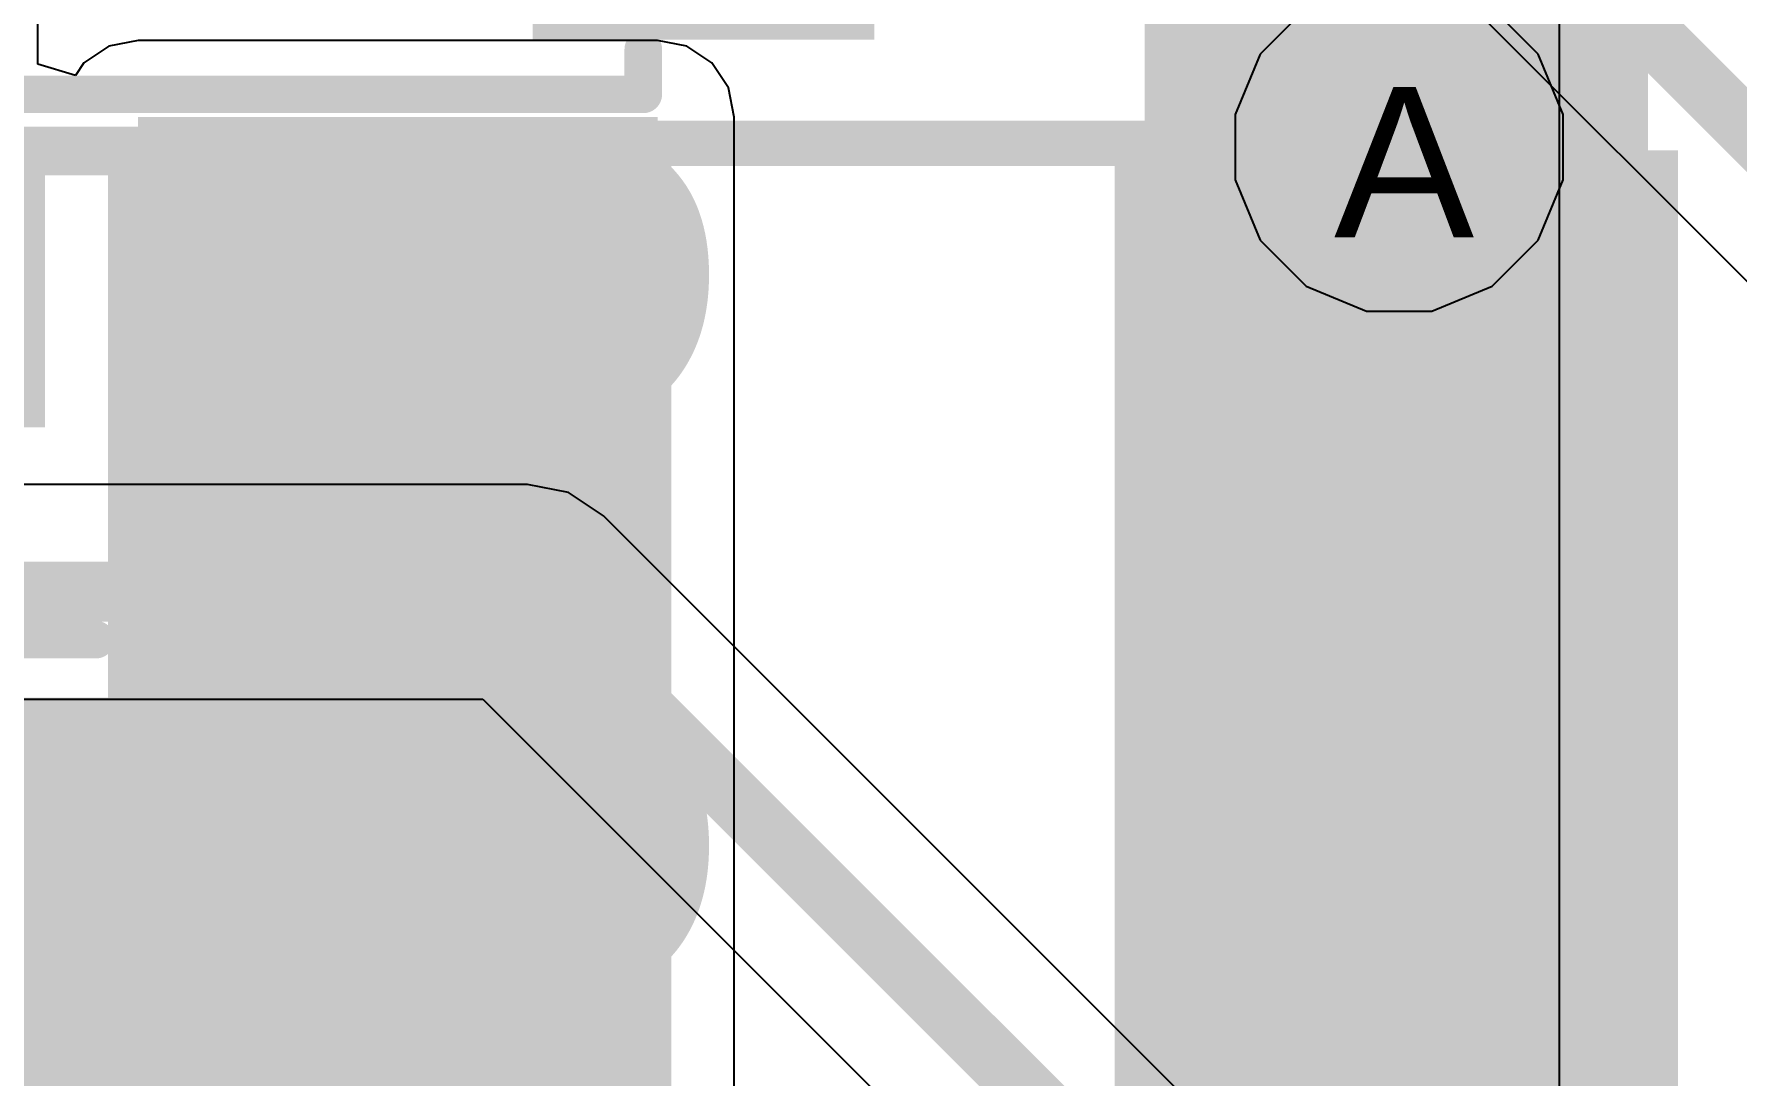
# Model space of a CAD drawing. Header units: inches. Extents: x 0 to 208, y 0 to 213.
# Drawn here: x 5.0778 to 5.3042, y 2.1046 to 2.2432 of the extents above; entities that cross this region are included whole.
import ezdxf

# ---------------------------------------------------------------- set-up
doc = ezdxf.new("R2010")
doc.units = ezdxf.units.IN
doc.header["$MEASUREMENT"] = 0
for name, color, linetype in [('Bottom Layer', 5, 'Continuous'), ('Bottom Overlay', 54, 'Continuous'), ('Bottom Paste', 16, 'Continuous'), ('Bottom Solder', 6, 'Continuous'), ('Drill Drawing', 1, 'Continuous'), ('L2_GND1', 16, 'Continuous'), ('L3_SIG1', 76, 'Continuous'), ('L4_PWR', 90, 'Continuous'), ('L5_GND2', 156, 'Continuous'), ('L6_SIG2', 130, 'Continuous'), ('L7_GND3', 216, 'Continuous'), ('Top Layer', 1, 'Continuous'), ('Top Overlay', 2, 'Continuous'), ('Via Holes', 16, 'Continuous')]:
    doc.layers.add(name, color=color, linetype=linetype)
doc.styles.add('Arial', font='', dxfattribs={"height": 0.2})
doc.styles.add('Arial_Bold', font='', dxfattribs={"height": 0.2})
doc.styles.get('Arial').set_extended_font_data('Arial')
doc.styles.get('Arial_Bold').set_extended_font_data('Arial', bold=True)

# ---------------------------------------------------------------- blocks, each defined once
blk = doc.blocks.new('SOD_123_B_289')
at = {"layer": 'Bottom Layer'}
for points in [[(-0.08071, -0.01772), (-0.08071, 0.01772), (-0.04331, 0.01772), (-0.04331, -0.01772)], [(0.04331, -0.01772), (0.04331, 0.01772), (0.08071, 0.01772), (0.08071, -0.01772)]]:
    blk.add_hatch(color=5, dxfattribs=at).paths.add_polyline_path(points)
at = {"layer": 'Bottom Overlay'}
for points in [[(0.038, 0.01999), (0.111, 0.01999), (0.111, 0.03149), (0.038, 0.03149)], [(0.08346, -0.03101), (0.111, -0.03101), (0.111, 0.03099), (0.08346, 0.03099)], [(0.038, -0.03151), (0.111, -0.03151), (0.111, -0.02001), (0.038, -0.02001)]]:
    blk.add_hatch(color=54, dxfattribs=at).paths.add_polyline_path(points)
at = {"layer": 'Bottom Paste'}
for points in [[(-0.08071, -0.01772), (-0.08071, 0.01772), (-0.04331, 0.01772), (-0.04331, -0.01772)], [(0.04331, -0.01772), (0.04331, 0.01772), (0.08071, 0.01772), (0.08071, -0.01772)]]:
    blk.add_hatch(color=16, dxfattribs=at).paths.add_polyline_path(points)
at = {"layer": 'Bottom Solder'}
for points in [[(-0.08471, -0.02172), (-0.08471, 0.02172), (-0.03931, 0.02172), (-0.03931, -0.02172)], [(0.03931, -0.02172), (0.03931, 0.02172), (0.08471, 0.02172), (0.08471, -0.02172)]]:
    blk.add_hatch(color=6, dxfattribs=at).paths.add_polyline_path(points)
at = {"layer": 'Bottom Overlay'}
for points in [[(-0.054, 0.029, 0.005, 0.005, 0), (-0.054, 0.023, 0.005, 0.005, 0)], [(0.038, 0.029, 0.005, 0.005, 0), (-0.054, 0.029, 0.005, 0.005, 0)], [(-0.054, -0.023, 0.005, 0.005, 0), (-0.054, -0.029, 0.005, 0.005, 0)], [(0.038, -0.029, 0.005, 0.005, 0), (-0.054, -0.029, 0.005, 0.005, 0)]]:
    blk.add_lwpolyline(points, format="xyseb", dxfattribs=at)
for points in [[(-0.05525, 0.029, 0.0025, 0.0025, 1), (-0.05275, 0.029, 0.0025, 0.0025, 1)], [(-0.05525, 0.029, 0.0025, 0.0025, 1), (-0.05275, 0.029, 0.0025, 0.0025, 1)], [(0.03675, 0.029, 0.0025, 0.0025, 1), (0.03925, 0.029, 0.0025, 0.0025, 1)], [(-0.05525, 0.023, 0.0025, 0.0025, 1), (-0.05275, 0.023, 0.0025, 0.0025, 1)], [(-0.05525, -0.023, 0.0025, 0.0025, 1), (-0.05275, -0.023, 0.0025, 0.0025, 1)], [(-0.05525, -0.029, 0.0025, 0.0025, 1), (-0.05275, -0.029, 0.0025, 0.0025, 1)], [(-0.05525, -0.029, 0.0025, 0.0025, 1), (-0.05275, -0.029, 0.0025, 0.0025, 1)], [(0.03675, -0.029, 0.0025, 0.0025, 1), (0.03925, -0.029, 0.0025, 0.0025, 1)]]:
    blk.add_lwpolyline(points, format="xyseb", close=True, dxfattribs=at)
blk = doc.blocks.new('C____B_B_295')
at = {"layer": 'Bottom Layer'}
for points in [[(-0.03346, 0.05906), (-0.03346, -0.05905), (-0.10039, -0.05905), (-0.10039, 0.05906)], [(0.10039, 0.05906), (0.10039, -0.05905), (0.03347, -0.05905), (0.03347, 0.05906)]]:
    blk.add_hatch(color=5, dxfattribs=at).paths.add_polyline_path(points)
at = {"layer": 'Bottom Paste'}
for points in [[(-0.03346, 0.05906), (-0.03346, -0.05905), (-0.10039, -0.05905), (-0.10039, 0.05906)], [(0.10039, 0.05906), (0.10039, -0.05905), (0.03347, -0.05905), (0.03347, 0.05906)]]:
    blk.add_hatch(color=16, dxfattribs=at).paths.add_polyline_path(points)
at = {"layer": 'Bottom Solder'}
for points in [[(-0.02946, 0.06306), (-0.02946, -0.06305), (-0.10439, -0.06305), (-0.10439, 0.06306)], [(0.10439, 0.06306), (0.10439, -0.06305), (0.02947, -0.06305), (0.02947, 0.06306)]]:
    blk.add_hatch(color=6, dxfattribs=at).paths.add_polyline_path(points)
at = {"layer": 'Bottom Overlay'}
for points in [[(-0.07615, 0.064, 0.006, 0.006, 0), (0.07985, 0.064, 0.006, 0.006, 0)], [(-0.132, -0.002, 0.005, 0.005, 0), (-0.106, -0.002, 0.005, 0.005, 0)]]:
    blk.add_lwpolyline(points, format="xyseb", dxfattribs=at)
for points in [[(-0.07765, 0.064, 0.003, 0.003, 1), (-0.07465, 0.064, 0.003, 0.003, 1)], [(0.07835, 0.064, 0.003, 0.003, 1), (0.08135, 0.064, 0.003, 0.003, 1)], [(-0.10725, -0.002, 0.0025, 0.0025, 1), (-0.10475, -0.002, 0.0025, 0.0025, 1)]]:
    blk.add_lwpolyline(points, format="xyseb", close=True, dxfattribs=at)

msp = doc.modelspace()

# ---------------------------------------------------------------- hatches: boundary and pattern name
at = {"layer": 'Bottom Layer'}
for points in [[(5.29239, 2.27591), (5.22547, 2.27591), (5.22547, 2.15836), (5.29239, 2.15836)], [(5.09161, 2.00524), (5.16069, 2.00524), (5.16069, 2.23212), (5.09161, 2.23212)], [(5.2543, 2.05161), (5.29239, 2.05161), (5.29239, 2.22369), (5.2543, 2.22369)], [(4.9991, 2.10114), (5.16069, 2.10114), (5.16069, 2.15338), (4.9991, 2.15338)]]:
    msp.add_hatch(color=5, dxfattribs=at).paths.add_polyline_path(points)
h = msp.add_hatch(color=5, dxfattribs=at)
edge = h.paths.add_edge_path()
edge.add_arc((5.2593, 2.22812), 0.01181, 0, 360)
at = {"layer": 'L2_GND1'}
h = msp.add_hatch(color=16, dxfattribs=at)
edge = h.paths.add_edge_path()
edge.add_arc((5.2593, 2.22812), 0.01181, 0, 360)
at = {"layer": 'L3_SIG1'}
h = msp.add_hatch(color=76, dxfattribs=at)
edge = h.paths.add_edge_path()
edge.add_arc((5.2593, 2.22812), 0.01181, 0, 360)
at = {"layer": 'L4_PWR'}
h = msp.add_hatch(color=90, dxfattribs=at)
edge = h.paths.add_edge_path()
edge.add_arc((5.2593, 2.22812), 0.01181, 0, 360)
at = {"layer": 'L5_GND2'}
h = msp.add_hatch(color=156, dxfattribs=at)
edge = h.paths.add_edge_path()
edge.add_arc((5.2593, 2.22812), 0.01181, 0, 360)
at = {"layer": 'L6_SIG2'}
h = msp.add_hatch(color=130, dxfattribs=at)
edge = h.paths.add_edge_path()
edge.add_arc((5.2593, 2.22812), 0.01181, 0, 360)
at = {"layer": 'L7_GND3'}
h = msp.add_hatch(color=216, dxfattribs=at)
edge = h.paths.add_edge_path()
edge.add_arc((5.2593, 2.22812), 0.01181, 0, 360)
at = {"layer": 'Top Layer'}
h = msp.add_hatch(color=1, dxfattribs=at)
edge = h.paths.add_edge_path()
edge.add_arc((5.2593, 2.22812), 0.01181, 0, 360)
at = {"layer": 'Via Holes'}
h = msp.add_hatch(color=7, dxfattribs=at)
edge = h.paths.add_edge_path()
edge.add_arc((5.2593, 2.22812), 0.00591, 0, 360)

# ---------------------------------------------------------------- linework, layer by layer
at = {"layer": 'Bottom Layer'}
for p, q in [((5.28056, 2.74843), (5.28056, 2.0903)), ((5.28056, 2.28291), (5.28056, 2.0903)), ((5.07827, 2.23916), (5.07827, 2.28186)), ((5.09161, 2.24232), (5.08771, 2.24154)), ((5.16069, 2.24232), (5.09161, 2.24232)), ((5.16459, 2.24154), (5.16069, 2.24232)), ((5.08771, 2.24154), (5.0844, 2.23933)), ((5.1679, 2.23933), (5.16459, 2.24154)), ((5.08327, 2.23764), (5.07827, 2.23916)), ((5.0844, 2.23933), (5.08327, 2.23764)), ((5.17011, 2.23603), (5.1679, 2.23933)), ((5.17088, 2.23212), (5.17011, 2.23603)), ((5.17088, 2.07136), (5.17088, 2.23212))]:
    msp.add_line(p, q, dxfattribs=at)
at = {"layer": 'L3_SIG1'}
for p, q in [((5.14339, 2.18327), (4.97157, 2.18327)), ((5.14885, 2.18219), (5.14339, 2.18327)), ((5.14339, 2.18327), (5.14339, 2.18327)), ((5.15348, 2.17909), (5.14885, 2.18219)), ((5.23141, 2.10116), (5.15348, 2.17909)), ((4.97157, 2.15473), (5.13747, 2.15473)), ((5.13747, 2.15473), (5.21123, 2.08097))]:
    msp.add_line(p, q, dxfattribs=at)
for points in [[(4.955, 2.169, 0.008, 0.008, 0), (5.14339, 2.169, 0.008, 0.008, 0)], [(5.14339, 2.169, 0.008, 0.008, 0), (5.23304, 2.07935, 0.008, 0.008, 0)]]:
    msp.add_lwpolyline(points, format="xyseb", dxfattribs=at)
msp.add_lwpolyline([(5.14139, 2.169, 0.004, 0.004, 1), (5.14539, 2.169, 0.004, 0.004, 1)], format="xyseb", close=True, dxfattribs=at)
msp.add_lwpolyline([(5.14139, 2.169, 0.004, 0.004, 1), (5.14539, 2.169, 0.004, 0.004, 1)], format="xyseb", close=True, dxfattribs=at)
at = {"layer": 'L4_PWR'}
for p, q in [((5.24695, 2.24661), (5.24081, 2.24048)), ((5.27779, 2.24048), (5.27166, 2.24661)), ((5.24081, 2.24048), (5.23749, 2.23246)), ((5.28111, 2.23246), (5.27779, 2.24048)), ((5.23749, 2.23246), (5.23749, 2.22379)), ((5.28111, 2.22379), (5.28111, 2.23246)), ((5.23749, 2.22379), (5.24081, 2.21577)), ((5.27779, 2.21577), (5.28111, 2.22379)), ((5.24081, 2.21577), (5.24695, 2.20963)), ((5.27166, 2.20963), (5.27779, 2.21577)), ((5.24695, 2.20963), (5.25497, 2.20631)), ((5.26364, 2.20631), (5.27166, 2.20963)), ((5.25497, 2.20631), (5.26364, 2.20631))]:
    msp.add_line(p, q, dxfattribs=at)
at = {"layer": 'Top Layer'}
msp.add_line((5.25046, 2.26535), (5.31373, 2.20209), dxfattribs=at)
msp.add_lwpolyline([(5.25638, 2.27962, 0.008, 0.008, 0), (5.328, 2.208, 0.008, 0.008, 0)], format="xyseb", dxfattribs=at)

# ---------------------------------------------------------------- block references
at = {"rotation": 180}
msp.add_blockref('SOD_123_B_289', (5.10479, 2.26415), dxfattribs=at)
msp.add_blockref('C____B_B_295', (5.192, 2.16463))

# ---------------------------------------------------------------- texts
at = {"layer": 'Drill Drawing', "style": 'Arial'}
msp.add_text('A', height=0.02, dxfattribs=at).set_placement((5.25064, 2.21613))
at = {"layer": 'Top Overlay', "style": 'Arial_Bold'}
for p in [(4.9029, 2.19086), (4.9029, 2.11491)]:
    msp.add_text('DBG_TXD', height=0.04, dxfattribs=at).set_placement(p)

doc.saveas('drawing.dxf')
